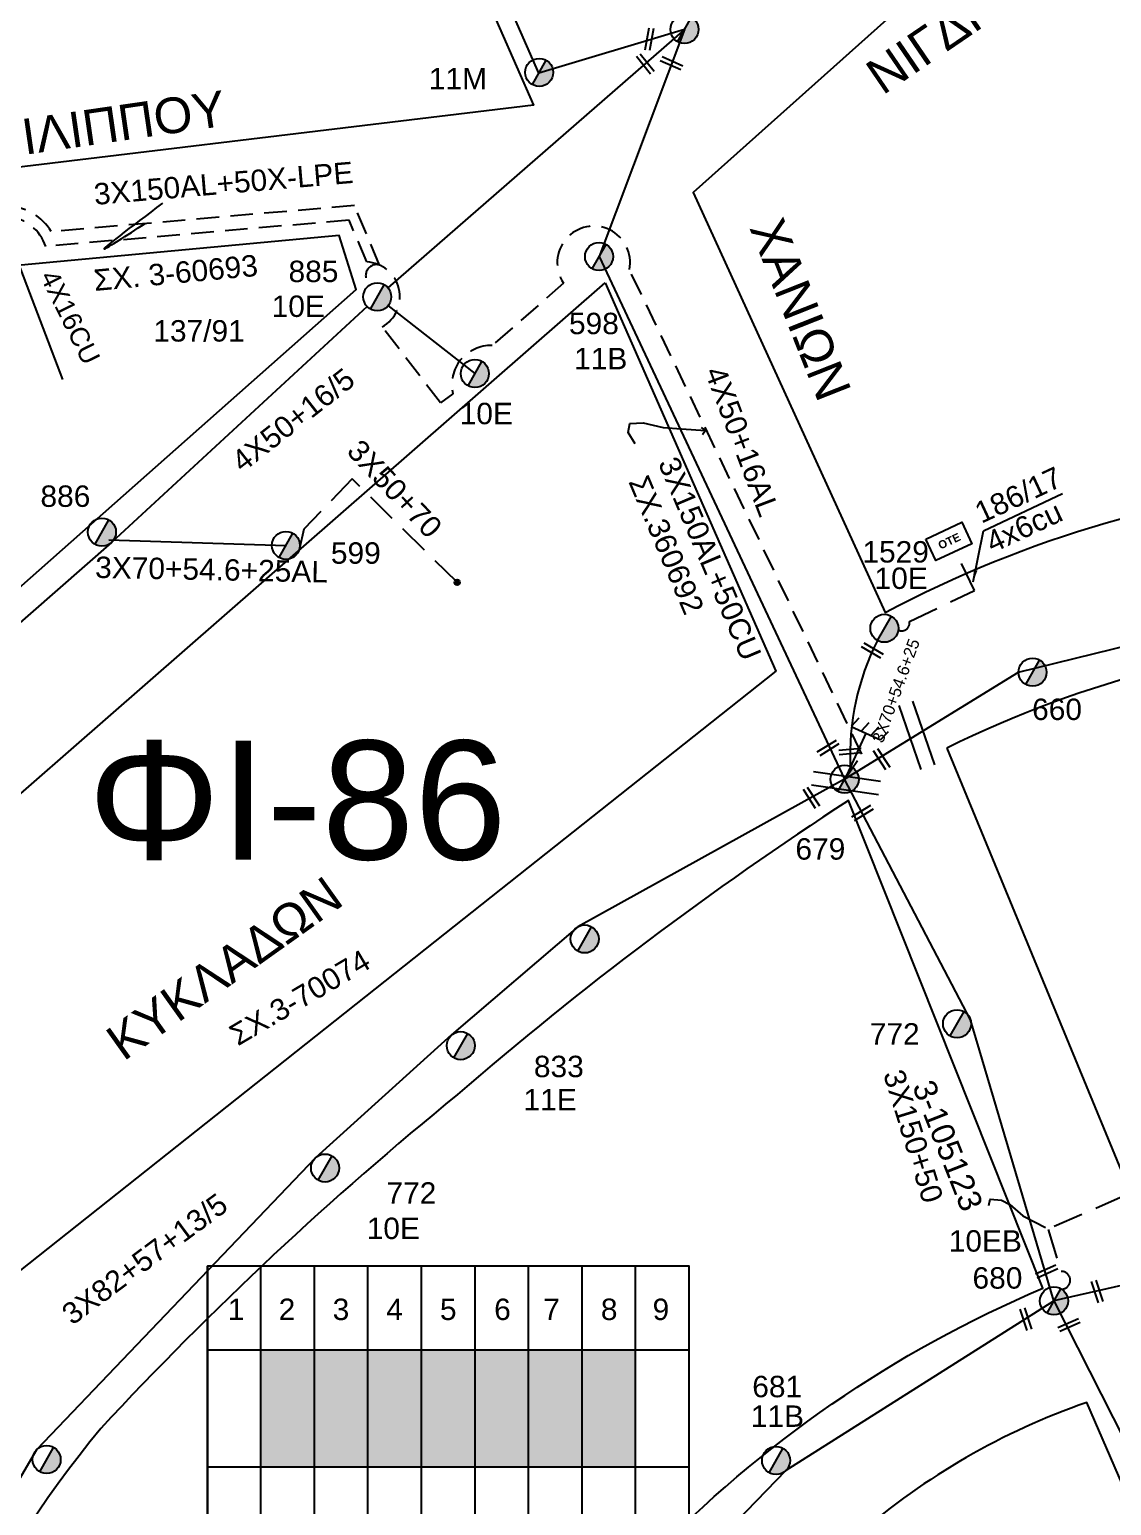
# Model space of a CAD drawing. Header units: millimetres. Extents: x 72 to 3039, y -786 to 786.
# Drawn here: x 559.9 to 650.9, y 574.8 to 698.9 of the extents above; entities that cross this region are included whole.
import ezdxf
from ezdxf.enums import TextEntityAlignment as Align

# ---------------------------------------------------------------- set-up
doc = ezdxf.new("R2010")
doc.units = ezdxf.units.MM
doc.linetypes.add('DASHED', pattern=[19.05, 12.7, -6.35])
for name, color, linetype in [('Pillar OTE', 7, 'Continuous'), ('Άγνωστα', 7, 'Continuous'), ('Ασφαλειοκιβώτια Χ.Τ 9 αναχωρήσεων', 7, 'Continuous'), ('Γείωση', 7, 'Continuous'), ('Γυμνά εναέρια ΧΤ (3Φ)   4x50AL', 7, 'Continuous'), ('Γυμνά εναέρια ΧΤ και ΦΟΠ (3Φ)   4x50+16AL', 7, 'Continuous'), ('Επιγραφές - Σχήματα', 7, 'Continuous'), ('Καλώδια XT   4X16CU', 7, 'SYN_LINE'), ('Καλώδια ΧΤ   3x150+50AL', 7, 'DASHED'), ('Καλώδια ΧΤ   3x150AL+50CU', 7, 'DASHED'), ('Μηχανική τομή', 7, 'Continuous'), ('Στύλος ΦΜ', 7, 'Continuous'), ('Στύλος ΦΜ @ 1', 7, 'Continuous'), ('Συνδέσεις', 7, 'Continuous'), ('Συνεστραμμένα ΧΤ   3x70+54.6+25 AL', 7, 'SYN_LINE'), ('Τομή', 7, 'Continuous'), ('Υπόβαθρο ΔΕΗ', 7, 'Continuous'), ('Υπόγεια καλώδια Παροχών ΧΤ   4x16CU', 7, 'DASHED'), ('Υπόγεια καλώδια Παροχών ΧΤ   4x50AL', 7, 'DASHED')]:
    doc.layers.add(name, color=color, linetype=linetype)
doc.styles.get("Standard").update_dxf_attribs({"font": 'arial.ttf'})
doc.linetypes.add('SYN_LINE', pattern='A,0.5,-0.0001,["/\\/\\/\\/",Standard,S=0.1,R=0,X=0,Y=-0.05],-0.25', length=0.7501)
doc.dimstyles.new('ISO-25', dxfattribs={"dimtxt": 2.5, "dimasz": 2.5, "dimexe": 1.25, "dimexo": 0.625, "dimtad": 1, "dimtxsty": 'Standard', "dimcen": 2.5, "dimadec": 0, "dimazin": 0, "dimtfac": 1, "dimtmove": 0, "dimatfit": 3, "dimfxl": 1, "dimarcsym": 0})

# ---------------------------------------------------------------- blocks, each defined once
blk = doc.blocks.new('ΥΠΑΡΧΩΝ ΤΣΙΜΕΝΤΕΝΙΟΣ ΣΤΥΛΟΣ')
at = {"layer": 'Στύλος ΦΜ'}
blk.add_hatch(color=7, dxfattribs=at).paths.add_polyline_path([(-1.29, -2.28, 0.574793), (2.62, 0, 0.268822), (1.3, 2.27)])
at = {"layer": 'Στύλος ΦΜ', "color": 7}
blk.add_line((-1.29, -2.28), (1.3, 2.27), dxfattribs=at)
blk.add_circle((0, 0), 2.62, dxfattribs=at)
at = {"layer": 'Στύλος ΦΜ', "flags": 4}
for tag, p in [('ΑΡΙΘΜΟΣ', (-4.68, 8.05)), ('ΤΥΠΟΣ', (-4.91, 3.03))]:
    blk.add_attdef(tag, p, '', height=4, dxfattribs=at)
blk = doc.blocks.new('ΓΕΙΩΣΗ')
at = {"layer": 'Γείωση', "ltscale": 40}
for p, q in [((-2.34, 11.45), (-3, 9.45)), ((-0.34, 11.45), (-1, 9.45)), ((1.66, 11.45), (1, 9.45)), ((3.66, 11.45), (3, 9.45)), ((0, 9.45), (0, 0))]:
    blk.add_line(p, q, dxfattribs=at)
blk.add_lwpolyline([(-3, 9.45), (3, 9.45)], dxfattribs=at)
blk = doc.blocks.new('ΤΟΜΗ')
at = {"layer": 'Τομή', "ltscale": 40}
for p, q in [((-5.68, 0), (5.68, 0)), ((5.68, -2.33), (-5.68, -2.33))]:
    blk.add_line(p, q, dxfattribs=at)
blk = doc.blocks.new('ΑΣΦΑΛΕΙΟΚΙΒΩΤΙΟ ΥΠΟΣΤΑΘΜΟΥ 9A ΑΝΑΧΩΡΗΣΕΩΝ')
at = {"layer": 'Ασφαλειοκιβώτια Χ.Τ 9 αναχωρήσεων', "ltscale": 40}
for p, q in [((0, 0), (0, 23.91)), ((4.5, 0), (4.5, 23.91)), ((9, 0), (9, 23.91)), ((13.5, 0), (13.5, 23.91)), ((18, 0), (18, 23.91)), ((22.5, 0), (22.5, 23.91)), ((27, 0), (27, 23.91)), ((31.5, 0), (31.5, 23.91)), ((36, 0), (36, 23.91)), ((0, 16.87), (40.5, 16.87)), ((0, 7.04), (40.5, 7.04))]:
    blk.add_line(p, q, dxfattribs=at)
at = {"layer": 'Ασφαλειοκιβώτια Χ.Τ 9 αναχωρήσεων'}
blk.add_lwpolyline([(40.5, 0), (40.5, 23.91), (0, 23.91), (0, 0)], close=True, dxfattribs=at)
for s, p in [('1', (1.71, 19.38)), ('2', (5.99, 19.38)), ('3', (10.53, 19.38)), ('4', (15.04, 19.38)), ('5', (19.55, 19.38)), ('6', (24.11, 19.38)), ('7', (28.24, 19.38)), ('8', (33.08, 19.38)), ('9', (37.43, 19.38))]:
    blk.add_text(s, height=1.8, dxfattribs=at).set_placement(p)
at = {"layer": 'Ασφαλειοκιβώτια Χ.Τ 9 αναχωρήσεων', "ltscale": 40}
for tag, height, rotation, p in [('ΟΝΟΜΑ', 2.5, 0.6514, (19.14, 25.35)), ('ΚΕΙΜΕΝΟ 1', 1, 90, (2.42, 3.84)), ('ΚΕΙΜΕΝΟ 2', 1, 90, (6.78, 3.84)), ('ΚΕΙΜΕΝΟ 3', 1, 90, (11.38, 3.84)), ('ΚΕΙΜΕΝΟ 4', 1, 90, (15.86, 3.84)), ('ΚΕΙΜΕΝΟ 5', 1, 90, (20.28, 3.84)), ('ΚΕΙΜΕΝΟ 6', 1, 90, (24.74, 3.84)), ('ΚΕΙΜΕΝΟ 7', 1, 90, (29.28, 3.84)), ('ΚΕΙΜΕΝΟ 8', 1, 90, (33.65, 3.84)), ('ΚΕΙΜΕΝΟ 9', 1, 90, (38.21, 3.84)), ('ΣΧ', 1, 0.6514, (20.24, -0.85))]:
    blk.add_attdef(tag, text='', height=height, rotation=rotation, dxfattribs=at).set_placement(p, align=Align.MIDDLE_CENTER)
blk = doc.blocks.new('ΜΗΧΑΝΙΚΗ ΤΟΜΗ')
at = {"layer": 'Μηχανική τομή', "ltscale": 40}
for p, q in [((-1.89, 0.78), (1.89, 0.78)), ((1.89, 0), (-1.89, 0))]:
    blk.add_line(p, q, dxfattribs=at)
blk = doc.blocks.new('_ΣΥΝΔΕΣΗ')
at = {"layer": 'Συνδέσεις', "linetype": 'SYN_LINE', "ltscale": 40}
blk.add_hatch(color=256, dxfattribs=at).paths.add_polyline_path([(0.5, -0.01, 1), (-0.5, -0.01, 1)])
at = {"layer": 'Συνδέσεις'}
blk.add_circle((0, -0.01), 0.5, dxfattribs=at)
blk = doc.blocks.new('PILLAR ΟΤΕ')
at = {"layer": 'Pillar OTE', "ltscale": 40}
blk.add_lwpolyline([(-3.31, 2.02), (3.39, 2.02), (3.39, -1.99), (-3.31, -1.99)], close=True, dxfattribs=at)
at = {"layer": 'Pillar OTE', "insert": (-1.81, 0.71), "char_height": 1.3575, "width": 109.961, "attachment_point": 1}
blk.add_mtext('{\\fArial|b1|i0|c161|p34;OTE}', dxfattribs=at)

msp = doc.modelspace()

# ---------------------------------------------------------------- hatches: boundary and pattern name
at = {"layer": 'Ασφαλειοκιβώτια Χ.Τ 9 αναχωρήσεων'}
for color, points in [(173, [(579.38, 578.08), (583.88, 578.08), (583.88, 587.9), (579.38, 587.9)]), (30, [(588.38, 587.9), (583.88, 587.9), (583.88, 578.08), (588.38, 578.08)]), (27, [(592.88, 587.9), (588.38, 587.9), (588.38, 578.08), (592.88, 578.08)]), (133, [(592.88, 578.08), (597.38, 578.08), (597.38, 587.9), (592.88, 587.9)]), (5, [(597.39, 578.07), (601.89, 578.07), (601.89, 587.9), (597.39, 587.9)]), (1, [(606.38, 587.9), (601.88, 587.9), (601.88, 578.08), (606.03, 578.08), (606.38, 578.18)]), (85, [(610.88, 587.9), (606.38, 587.9), (606.38, 578.08), (610.88, 578.08)])]:
    msp.add_hatch(color=color, dxfattribs=at).paths.add_polyline_path(points)

# ---------------------------------------------------------------- linework, layer by layer
at = {"layer": 'Άγνωστα', "color": 27, "linetype": 'DASHED', "ltscale": 0.2}
msp.add_lwpolyline([(595.85, 652.48), (587.05, 661.14), (583, 656.91), (582.63, 655.29)], dxfattribs=at)
at = {"layer": 'Άγνωστα', "color": 27}
msp.add_lwpolyline([(628.46, 635.89), (643.08, 644.89), (665.32, 650.36), (686.74, 650.98), (710.29, 645.91), (732.52, 631.1), (749.26, 614.1)], dxfattribs=at)
at = {"layer": 'Άγνωστα', "color": 30}
msp.add_lwpolyline([(628.46, 635.89), (606.03, 623.49), (595.41, 614.39), (583.98, 604.07), (560.51, 579.5), (548.15, 558.38), (542.56, 538.44)], dxfattribs=at)
at = {"layer": 'Άγνωστα', "color": 151}
for points in [[(646.06, 592.03), (639.04, 615.67), (628.46, 635.89)], [(646.06, 592.03), (659.02, 566.45), (670.06, 538)]]:
    msp.add_lwpolyline(points, dxfattribs=at)
at = {"layer": 'Γυμνά εναέρια ΧΤ (3Φ)   4x50AL', "color": 27, "ltscale": 40}
for points in [[(615, 698.93), (590.05, 677.22)], [(588.3, 675.65), (566.81, 655.8), (539.78, 632.1), (513.91, 611.32)]]:
    msp.add_lwpolyline(points, dxfattribs=at)
at = {"layer": 'Γυμνά εναέρια ΧΤ (3Φ)   4x50AL', "color": 2, "ltscale": 0.15}
msp.add_lwpolyline([(615, 698.93), (607.81, 679.84), (628.46, 635.89)], dxfattribs=at)
at = {"layer": 'Γυμνά εναέρια ΧΤ (3Φ)   4x50AL', "color": 27}
msp.add_lwpolyline([(597.38, 670), (590.09, 675.72)], dxfattribs=at)
at = {"layer": 'Γυμνά εναέρια ΧΤ (3Φ)   4x50AL', "color": 62}
msp.add_lwpolyline([(751.37, 581.98), (719.17, 595.48), (690.61, 599.04), (669.55, 597.37), (646.06, 592.03)], dxfattribs=at)
at = {"layer": 'Γυμνά εναέρια ΧΤ (3Φ)   4x50AL', "color": 173}
msp.add_lwpolyline([(594.17, 535.07), (595.24, 539.02), (606.91, 560.61), (623.54, 577.79), (646.06, 592.03)], dxfattribs=at)
at = {"layer": 'Γυμνά εναέρια ΧΤ και ΦΟΠ (3Φ)   4x50+16AL', "color": 151}
msp.add_lwpolyline([(615, 698.93), (602.75, 695.26), (587.7, 729.56)], dxfattribs=at)
at = {"layer": 'Επιγραφές - Σχήματα', "ltscale": 40}
for points in [[(610.85, 664.1), (610.25, 665.03), (610.41, 665.8), (611.51, 665.86), (613.21, 665.47), (614.75, 665.36), (616.76, 665.21)], [(616.39, 665.46), (616.76, 665.21), (616.51, 664.86)]]:
    msp.add_lwpolyline(points, dxfattribs=at)
at = {"layer": 'Επιγραφές - Σχήματα', "ltscale": 20}
msp.add_lwpolyline([(640.57, 600.06), (640.7, 600.57), (641.65, 600.5), (642.35, 600.12), (643.43, 599.17), (645.34, 598.21)], dxfattribs=at)
at = {"layer": 'Επιγραφές - Σχήματα', "ltscale": 0.1}
msp.add_spline([(571.1, 684.33), (566.23, 680.48), (569.64, 682.62)], degree=3, dxfattribs=at)
at = {"layer": 'Καλώδια XT   4X16CU', "color": 30, "ltscale": 12}
msp.add_line((558.48, 680.55), (562.69, 669.51), dxfattribs=at)
at = {"layer": 'Καλώδια ΧΤ   3x150+50AL', "color": 151, "ltscale": 0.2}
msp.add_line((645.56, 598.04), (646.65, 594.5), dxfattribs=at)
msp.add_lwpolyline([(672.99, 605.53), (673.13, 600.03), (671.82, 599.59, 0.648896), (667.06, 599.16), (653.97, 595.81), (651.9, 600.83), (645.56, 598.04)], format="xyb", dxfattribs=at)
msp.add_arc((646.69, 593.76), 0.744, 270.9734, 93.0381, dxfattribs=at)
at = {"layer": 'Καλώδια ΧΤ   3x150AL+50CU', "color": 27, "ltscale": 0.15}
msp.add_lwpolyline([(588.59, 677.48, -0.859323), (589.36, 679.12), (587.25, 684.13), (561.74, 681.93, 0.539279), (554.41, 682.25), (533.98, 680.27, 0.524657), (528.31, 681.42), (522.95, 676.5), (513.11, 686.99, -0.613156), (517.93, 692.58, -1.813534)], format="xyb", dxfattribs=at)
at = {"layer": 'Καλώδια ΧΤ   3x150AL+50CU', "color": 2, "ltscale": 0.15}
msp.add_lwpolyline([(628.47, 635.9), (629.91, 638), (610.37, 678.74, 1.502805), (604.83, 677.6), (598.82, 672.36, 0.4943), (595.52, 668.3), (594.47, 667.54), (589.57, 673.92, 0.753765), (588.29, 679.38), (586.8, 682.9), (561.28, 680.69, 0.640699), (554.58, 681.41), (532.94, 679.23, 0.524778), (528.17, 680.43), (524.59, 676.75), (514.17, 687.78, -0.66401), (518.4, 691.39, -2.552604)], format="xyb", dxfattribs=at)
at = {"layer": 'Καλώδια ΧΤ   3x150AL+50CU', "color": 7, "linetype": 'DASHED', "ltscale": 0.2}
msp.add_lwpolyline([(632.97, 648.43, 0.610324), (633.91, 649.16), (639.37, 651.75), (637.81, 655.02)], format="xyb", dxfattribs=at)
msp.add_lwpolyline([(633.91, 649.16), (639.37, 651.75)], dxfattribs=at)
at = {"layer": 'Συνεστραμμένα ΧΤ   3x70+54.6+25 AL', "color": 27, "ltscale": 15}
msp.add_lwpolyline([(566.59, 656.02), (581.48, 655.55)], dxfattribs=at)
at = {"layer": 'Συνεστραμμένα ΧΤ   3x70+54.6+25 AL', "color": 7, "linetype": 'SYN_LINE', "ltscale": 10}
msp.add_arc((650.1, 637.92), 21.19, 152.9661, 182.5556, dxfattribs=at)
at = {"layer": 'Υπόβαθρο ΔΕΗ'}
for points in [[(544.83, 689.42), (586.58, 728.36), (602.3, 692.56), (547.42, 685.95, -0.749487), (544.83, 689.42, -17.04193)], [(670.16, 661.04), (655.32, 720.61), (615.71, 685.23), (631.87, 649.91, -0.102976), (670.16, 661.04, 1.715577)], [(510.88, 613.42), (514.74, 612.76), (587.38, 677.07), (585.96, 681.61), (529.14, 676.31, 0.069056), (514.45, 648.91, 0.156155), (510.88, 613.42, 8.456767)], [(637.04, 638.5), (654.25, 596.79, -0.085442), (697.08, 600.97, -0.159816), (740.7, 588.05), (745.56, 591.29), (743.52, 611.47, 0.099243), (723.8, 635.92, 0.13473), (674.09, 647.95, 0.104945), (637.04, 638.5, 5.010641)], [(545.25, 539.73), (593.1, 536.44, -0.126943), (612.03, 570.3, -0.101133), (645.11, 593.09), (628.78, 634.11, 0.034543), (595.9, 609.37, 0.035098), (565.92, 581.31, 0.11326), (545.25, 539.73, 0.694408)], [(621.47, 461), (647.99, 474.91, -0.12574), (643.63, 499.91, -0.125283), (650.63, 522.04, -0.105342), (668.03, 539.23), (648.81, 583.49, 0.094312), (629.58, 572.4, 0.064025), (608.88, 550.54, 0.040658), (600.71, 533.22, 0.058333), (601.59, 506.8, 0.139965), (610.63, 476.36, 0.109852), (621.47, 461, 59.67813)]]:
    msp.add_lwpolyline(points, format="xyb", dxfattribs=at)
for points in [[(608.31, 677.62), (622.67, 644.98), (595.64, 623.54), (556.43, 592.45), (534.51, 553.54), (515.17, 596.25), (608.31, 677.62)], [(640.12, 656.77), (646.78, 659.92)]]:
    msp.add_lwpolyline(points, dxfattribs=at)

# ---------------------------------------------------------------- block references
at = {"layer": 'Pillar OTE', "xscale": 0.5, "yscale": 0.5, "zscale": 0.5, "rotation": 25.0397642480432}
msp.add_blockref('PILLAR ΟΤΕ', (637.2, 655.87), dxfattribs=at)
at = {"layer": 'Ασφαλειοκιβώτια Χ.Τ 9 αναχωρήσεων'}
msp.add_blockref('ΑΣΦΑΛΕΙΟΚΙΒΩΤΙΟ ΥΠΟΣΤΑΘΜΟΥ 9A ΑΝΑΧΩΡΗΣΕΩΝ', (574.88, 571.04), dxfattribs=at)
at = {"layer": 'Γείωση', "xscale": 0.4499999999997714, "yscale": 0.4499999999997714, "zscale": 0.4499999999997714, "rotation": 335.3609474717344}
msp.add_blockref('ΓΕΙΩΣΗ', (628.47, 635.89), dxfattribs=at)
at = {"layer": 'Μηχανική τομή'}
for p, xscale, yscale, zscale, rotation in [((612.23, 698.08), 0.4999999999999231, 0.4999999999999231, 0.4999999999999231, 79.80865647477808), ((611.85, 696.16), 0.4999999999998909, 0.4999999999998909, 0.4999999999998909, 129.1892034338318), ((613.98, 696.27), 0.4999999999998941, 0.4999999999998941, 0.4999999999998941, 155.7639581684739), ((630.89, 646.88), 0.4999999999999021, 0.4999999999999021, 0.4999999999999021, 149.4821106613453), ((626.96, 638.69), 0.499999999999828, 0.499999999999828, 0.499999999999828, 211.8524453201353), ((628.91, 638.42), 0.4999999999999021, 0.4999999999999021, 0.4999999999999021, 184.6087506721986), ((631.73, 637.69), 0.4999999999999186, 0.4999999999999186, 0.4999999999999186, 123.2352863028388), ((625.83, 634.44), 0.4999999999999022, 0.4999999999999022, 0.4999999999999022, 123.2352863028478), ((629.86, 633.22), 0.4999999999998821, 0.4999999999998821, 0.4999999999998821, 211.8524453201391), ((645.36, 594.69), 0.4999999999997131, 0.4999999999997131, 0.4999999999997131, 203.756178836692), ((649.51, 592.76), 0.4999999999997131, 0.4999999999997131, 0.4999999999997131, 288.0422410977092), ((643.5, 590.44), 0.499999999999686, 0.499999999999686, 0.499999999999686, 288.0422410977102), ((647.25, 590.18), 0.4999999999997131, 0.4999999999997131, 0.4999999999997131, 203.756178836692)]:
    msp.add_blockref('ΜΗΧΑΝΙΚΗ ΤΟΜΗ', p, dxfattribs=dict(at, xscale=xscale, yscale=yscale, zscale=zscale, rotation=rotation))
at = {"layer": 'Στύλος ΦΜ @ 1', "ltscale": 40}
ref = msp.add_blockref('ΥΠΑΡΧΩΝ ΤΣΙΜΕΝΤΕΝΙΟΣ ΣΤΥΛΟΣ', (614.99, 698.93), dxfattribs=dict(at, xscale=0.4499999999998181, yscale=0.4499999999998181, zscale=0.4499999999998181))
ref.add_attrib('ΤΥΠΟΣ', '11ΛΒ', (612.97, 706.6), dxfattribs={"layer": 'Στύλος ΦΜ', "height": 1.8, "flags": 4})
ref.add_attrib('ΑΡΙΘΜΟΣ', '884', (613.05, 703.69), dxfattribs={"layer": 'Στύλος ΦΜ', "height": 1.8, "flags": 4})
ref = msp.add_blockref('ΥΠΑΡΧΩΝ ΤΣΙΜΕΝΤΕΝΙΟΣ ΣΤΥΛΟΣ', (602.78, 695.32), dxfattribs=dict(at, xscale=0.4499999999998181, yscale=0.4499999999998181, zscale=0.4499999999998181))
ref.add_attrib('ΤΥΠΟΣ', '11Μ', (593.5, 693.9), dxfattribs={"layer": 'Στύλος ΦΜ', "height": 1.8, "flags": 4})
ref = msp.add_blockref('ΥΠΑΡΧΩΝ ΤΣΙΜΕΝΤΕΝΙΟΣ ΣΤΥΛΟΣ', (607.81, 679.84), dxfattribs=dict(at, xscale=0.4499999999998181, yscale=0.4499999999998181, zscale=0.4499999999998181))
ref.add_attrib('ΤΥΠΟΣ', '11Β', (605.71, 670.36), dxfattribs={"layer": 'Στύλος ΦΜ', "height": 1.8, "flags": 4})
ref.add_attrib('ΑΡΙΘΜΟΣ', '598', (605.28, 673.31), dxfattribs={"layer": 'Στύλος ΦΜ', "height": 1.8, "flags": 4})
ref = msp.add_blockref('ΥΠΑΡΧΩΝ ΤΣΙΜΕΝΤΕΝΙΟΣ ΣΤΥΛΟΣ', (589.16, 676.45), dxfattribs=dict(at, xscale=0.4499999999998181, yscale=0.4499999999998181, zscale=0.4499999999998181))
ref.add_attrib('ΤΥΠΟΣ', '10Ε', (580.28, 674.76), dxfattribs={"layer": 'Στύλος ΦΜ', "height": 1.8, "flags": 4})
ref.add_attrib('ΑΡΙΘΜΟΣ', '885', (581.7, 677.69), dxfattribs={"layer": 'Στύλος ΦΜ', "height": 1.8, "flags": 4})
ref = msp.add_blockref('ΥΠΑΡΧΩΝ ΤΣΙΜΕΝΤΕΝΙΟΣ ΣΤΥΛΟΣ', (597.37, 670), dxfattribs=dict(at, xscale=0.4499999999998181, yscale=0.4499999999998181, zscale=0.4499999999998181))
ref.add_attrib('ΤΥΠΟΣ', '10Ε', (596.09, 665.74), dxfattribs={"layer": 'Στύλος ΦΜ', "height": 1.8, "flags": 4})
ref = msp.add_blockref('ΥΠΑΡΧΩΝ ΤΣΙΜΕΝΤΕΝΙΟΣ ΣΤΥΛΟΣ', (566.01, 656.67), dxfattribs=dict(at, xscale=0.4499999999998181, yscale=0.4499999999998181, zscale=0.4499999999998181))
ref.add_attrib('ΑΡΙΘΜΟΣ', '886', (560.84, 658.79), dxfattribs={"layer": 'Στύλος ΦΜ', "height": 1.8, "flags": 4})
ref = msp.add_blockref('ΥΠΑΡΧΩΝ ΤΣΙΜΕΝΤΕΝΙΟΣ ΣΤΥΛΟΣ', (581.48, 655.55), dxfattribs=dict(at, xscale=0.4499999999998181, yscale=0.4499999999998181, zscale=0.4499999999998181))
ref.add_attrib('ΑΡΙΘΜΟΣ', '599', (585.26, 654.01), dxfattribs={"layer": 'Στύλος ΦΜ', "height": 1.8, "flags": 4})
ref = msp.add_blockref('ΥΠΑΡΧΩΝ ΤΣΙΜΕΝΤΕΝΙΟΣ ΣΤΥΛΟΣ', (631.8, 648.58), dxfattribs=dict(at, xscale=0.4499999999998181, yscale=0.4499999999998181, zscale=0.4499999999998181))
ref.add_attrib('ΤΥΠΟΣ', '10Ε', (630.97, 651.89), dxfattribs={"layer": 'Στύλος ΦΜ', "height": 1.8, "flags": 4})
ref.add_attrib('ΑΡΙΘΜΟΣ', '1529', (629.95, 654.11), dxfattribs={"layer": 'Στύλος ΦΜ', "height": 1.8, "flags": 4})
ref = msp.add_blockref('ΥΠΑΡΧΩΝ ΤΣΙΜΕΝΤΕΝΙΟΣ ΣΤΥΛΟΣ', (644.26, 644.89), dxfattribs=dict(at, xscale=0.4499999999998181, yscale=0.4499999999998181, zscale=0.4499999999998181))
ref.add_attrib('ΑΡΙΘΜΟΣ', '660', (644.22, 640.87), dxfattribs={"layer": 'Στύλος ΦΜ', "height": 1.8, "flags": 4})
ref = msp.add_blockref('ΥΠΑΡΧΩΝ ΤΣΙΜΕΝΤΕΝΙΟΣ ΣΤΥΛΟΣ', (628.46, 635.89), dxfattribs=dict(at, xscale=0.4499999999998181, yscale=0.4499999999998181, zscale=0.4499999999998181))
ref.add_attrib('ΑΡΙΘΜΟΣ', '679', (624.32, 629.13), dxfattribs={"layer": 'Στύλος ΦΜ', "height": 1.8, "flags": 4})
at = {"layer": 'Στύλος ΦΜ @ 1', "ltscale": 40, "xscale": 0.4499999999998181, "yscale": 0.4499999999998181, "zscale": 0.4499999999998181}
for p in [(606.6, 622.46), (561.36, 578.69)]:
    msp.add_blockref('ΥΠΑΡΧΩΝ ΤΣΙΜΕΝΤΕΝΙΟΣ ΣΤΥΛΟΣ', p, dxfattribs=at)
at = {"layer": 'Στύλος ΦΜ @ 1', "ltscale": 40}
ref = msp.add_blockref('ΥΠΑΡΧΩΝ ΤΣΙΜΕΝΤΕΝΙΟΣ ΣΤΥΛΟΣ', (637.91, 615.33), dxfattribs=dict(at, xscale=0.4499999999998181, yscale=0.4499999999998181, zscale=0.4499999999998181))
ref.add_attrib('ΑΡΙΘΜΟΣ', '772', (630.57, 613.58), dxfattribs={"layer": 'Στύλος ΦΜ', "height": 1.8, "flags": 4})
ref = msp.add_blockref('ΥΠΑΡΧΩΝ ΤΣΙΜΕΝΤΕΝΙΟΣ ΣΤΥΛΟΣ', (596.18, 613.49), dxfattribs=dict(at, xscale=0.4499999999998181, yscale=0.4499999999998181, zscale=0.4499999999998181))
ref.add_attrib('ΤΥΠΟΣ', '11Ε', (601.46, 608.05), dxfattribs={"layer": 'Στύλος ΦΜ', "height": 1.8, "flags": 4})
ref.add_attrib('ΑΡΙΘΜΟΣ', '833', (602.33, 610.84), dxfattribs={"layer": 'Στύλος ΦΜ', "height": 1.8, "flags": 4})
ref = msp.add_blockref('ΥΠΑΡΧΩΝ ΤΣΙΜΕΝΤΕΝΙΟΣ ΣΤΥΛΟΣ', (584.77, 603.2), dxfattribs=dict(at, xscale=0.4499999999998181, yscale=0.4499999999998181, zscale=0.4499999999998181))
ref.add_attrib('ΤΥΠΟΣ', '10Ε', (588.27, 597.23), dxfattribs={"layer": 'Στύλος ΦΜ', "height": 1.8, "flags": 4})
ref.add_attrib('ΑΡΙΘΜΟΣ', '772', (589.93, 600.2), dxfattribs={"layer": 'Στύλος ΦΜ', "height": 1.8, "flags": 4})
ref = msp.add_blockref('ΥΠΑΡΧΩΝ ΤΣΙΜΕΝΤΕΝΙΟΣ ΣΤΥΛΟΣ', (646.06, 592.03), dxfattribs=dict(at, xscale=0.4499999999998181, yscale=0.4499999999998181, zscale=0.4499999999998181))
ref.add_attrib('ΤΥΠΟΣ', '10ΕΒ', (637.21, 596.17), dxfattribs={"layer": 'Στύλος ΦΜ', "height": 1.8, "flags": 4})
ref.add_attrib('ΑΡΙΘΜΟΣ', '680', (639.21, 593.06), dxfattribs={"layer": 'Στύλος ΦΜ', "height": 1.8, "flags": 4})
ref = msp.add_blockref('ΥΠΑΡΧΩΝ ΤΣΙΜΕΝΤΕΝΙΟΣ ΣΤΥΛΟΣ', (622.69, 578.61), dxfattribs=dict(at, xscale=0.4499999999998181, yscale=0.4499999999998181, zscale=0.4499999999998181))
ref.add_attrib('ΤΥΠΟΣ', '11Β', (620.57, 581.44), dxfattribs={"layer": 'Στύλος ΦΜ', "height": 1.8, "flags": 4})
ref.add_attrib('ΑΡΙΘΜΟΣ', '681', (620.69, 583.93), dxfattribs={"layer": 'Στύλος ΦΜ', "height": 1.8, "flags": 4})
at = {"layer": 'Συνδέσεις', "xscale": 0.4499999999998181, "yscale": 0.4499999999998181, "zscale": 0.4499999999998181}
msp.add_blockref('_ΣΥΝΔΕΣΗ', (595.88, 652.45), dxfattribs=at)
at = {"layer": 'Τομή'}
for p, xscale, yscale, zscale, rotation in [((635.08, 639.78), 0.4999999999999958, 0.4999999999999958, 0.4999999999999958, 288.9638629870283), ((628.66, 636.13), 0.4999999999999424, 0.4999999999999424, 0.4999999999999424, 351.8816953188986)]:
    msp.add_blockref('ΤΟΜΗ', p, dxfattribs=dict(at, xscale=xscale, yscale=yscale, zscale=zscale, rotation=rotation))

# ---------------------------------------------------------------- texts
at = {"layer": 'Άγνωστα', "char_height": 1.8, "width": 36.4294, "attachment_point": 1}
for s, insert, rotation in [('3X50+70', (587.81, 664.62), 313.3123), ('3X82+57+13/5', (562.44, 591.37), 36.5948)]:
    msp.add_mtext(s, dxfattribs=dict(at, insert=insert, rotation=rotation))
at = {"layer": 'Γυμνά εναέρια ΧΤ (3Φ)   4x50AL', "char_height": 1.8, "width": 36.4294, "attachment_point": 1}
for s, insert, rotation in [('4X50+16/5', (576.71, 663.04), 38.1232), ('4X50+16AL', (618.35, 670.8), 290.7181)]:
    msp.add_mtext(s, dxfattribs=dict(at, insert=insert, rotation=rotation))
at = {"layer": 'Γυμνά εναέρια ΧΤ και ΦΟΠ (3Φ)   4x50+16AL', "insert": (630.73, 639.2), "char_height": 1, "width": 36.4294, "attachment_point": 1, "rotation": 70.0312}
msp.add_mtext('3Χ70+54.6+25', dxfattribs=at)
at = {"layer": 'Επιγραφές - Σχήματα', "attachment_point": 1}
for s, insert, char_height, width, rotation in [('NIΓΔHΣ', (629.96, 695.83), 3, 36.4294, 34.3197), ('ΦIΛIΠΠOY ', (555.78, 690.88), 3, 36.4294, 8.2505), ('XANIΩN', (623.22, 683.37), 3, 36.4294, 291.5665), ('ΣΧ. 3-60693', (565.23, 678.73), 1.8, 36.4294, 5.3119), ('ΣX.360692', (611.91, 661.62), 1.8, 36.4294, 292.8508), ('KYKΛΑΔΩΝ', (566.08, 614.57), 3, 27.9684, 35.4587), ('ΣX.3-70074', (576.52, 614.97), 1.8, 36.4294, 30.578), ('{\\H1.083x;3-105123}', (635.93, 610.8), 1.8, 36.4294, 291.5327)]:
    msp.add_mtext(s, dxfattribs=dict(at, insert=insert, char_height=char_height, width=width, rotation=rotation))
for s, insert, char_height, width in [('137/91', (570.33, 674.49), 1.8, 36.4294), ('ΦΙ-86', (564.82, 639.14), 10, 8.9243)]:
    msp.add_mtext(s, dxfattribs=dict(at, insert=insert, char_height=char_height, width=width))
at = {"layer": 'Καλώδια ΧΤ   3x150+50AL', "insert": (633.4, 611.66), "char_height": 1.8, "width": 36.4294, "attachment_point": 1, "rotation": 287.0996}
msp.add_mtext('3X150+50', dxfattribs=at)
at = {"layer": 'Καλώδια ΧΤ   3x150AL+50CU', "char_height": 1.8, "width": 36.4294, "attachment_point": 1}
for s, insert, rotation in [('3X150AL+50X-LPE', (565.26, 685.97), 4.8655), ('3X150AL+50CU', (614.4, 663.19), 292.96)]:
    msp.add_mtext(s, dxfattribs=dict(at, insert=insert, rotation=rotation))
at = {"layer": 'Συνεστραμμένα ΧΤ   3x70+54.6+25 AL', "insert": (565.46, 654.62), "char_height": 1.8, "width": 36.4294, "attachment_point": 1, "rotation": 358.8503}
msp.add_mtext('3X70+54.6+25AL', dxfattribs=at)
at = {"layer": 'Υπόγεια καλώδια Παροχών ΧΤ   4x16CU', "insert": (562.21, 678.88), "char_height": 1.6, "width": 36.4294, "attachment_point": 1, "rotation": 296.1354}
msp.add_mtext('4X16CU', dxfattribs=at)
at = {"layer": 'Υπόγεια καλώδια Παροχών ΧΤ   4x50AL', "color": 7, "ltscale": 0.2, "char_height": 1.8, "attachment_point": 1, "rotation": 25}
for s, insert in [('186/17', (639.19, 658.99)), ('4x6cu', (640.12, 656.51))]:
    msp.add_mtext_dynamic_manual_height_columns(s, width=1.8, gutter_width=12.5, heights=[0.118], dxfattribs=dict(at, insert=insert))

# ---------------------------------------------------------------- leaders
at = {"layer": 'Επιγραφές - Σχήματα', "ltscale": 40}
msp.add_leader([(639.27, 652.5), (640.12, 656.77)], dimstyle='ISO-25', override={"dimasz": 1, "dimtad": 0}, dxfattribs=at)

doc.saveas('drawing.dxf')
